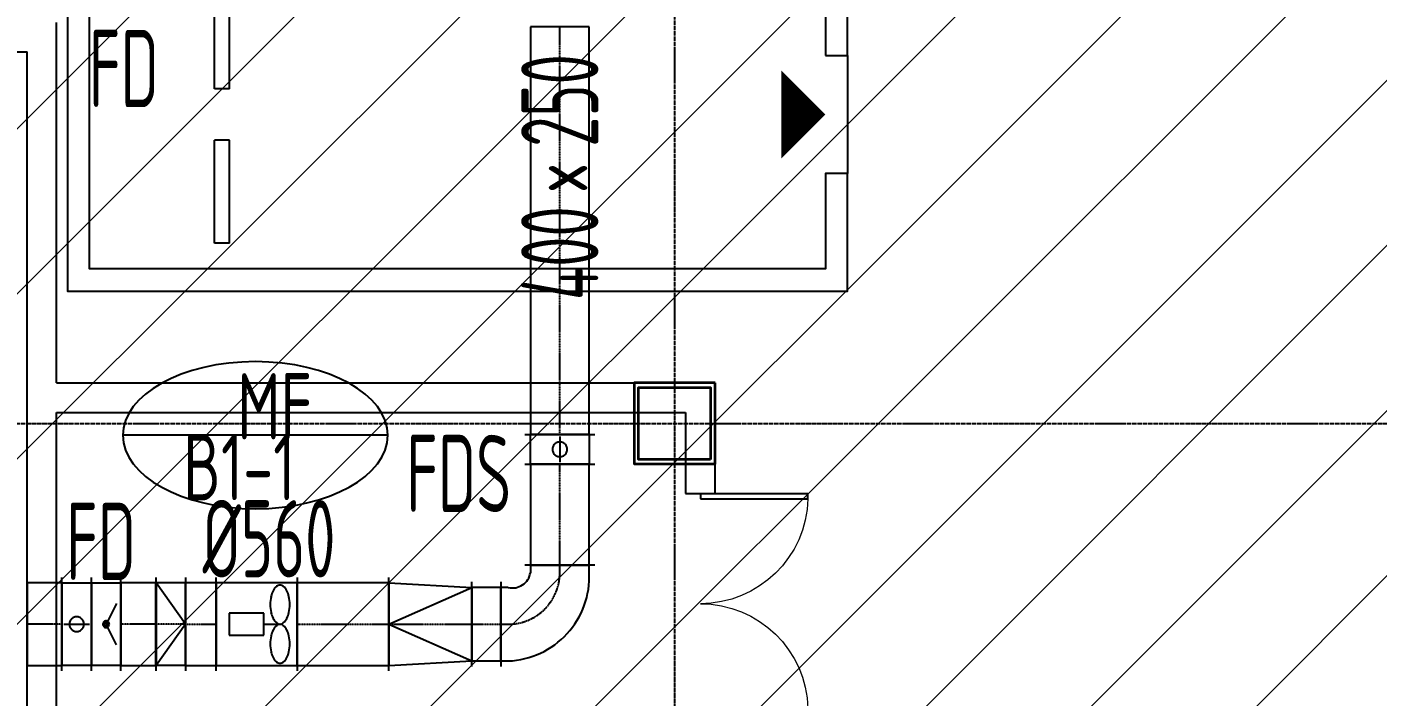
# Model space of a CAD drawing. Extents: x -20827274 to 1300756471, y -549375 to 3431892.
# Drawn here: x -27009 to -17836, y -222113 to -217566 of the extents above; entities that cross this region are included whole.
import ezdxf

# ---------------------------------------------------------------- set-up
doc = ezdxf.new("R2010")
doc.units = 0
doc.header["$LTSCALE"] = 10
for name, pattern in [('CENTER2', [1.125, 0.75, -0.125, 0.125, -0.125]), ('暖附图底图$0$DASH', [0.35, 0.25, -0.1]), ('暖附图底图$0$DOTE', [2.42, 2, -0.2, 0.02, -0.2])]:
    doc.linetypes.add(name, pattern=pattern)
for name, color, linetype in [('1-zs', 3, 'Continuous'), ('1-标注暖通', 4, 'Continuous'), ('DUCT-送风中心线', 5, 'CENTER2'), ('DUCT-送风标注', 3, 'Continuous'), ('DUCT-送风法兰', 2, 'Continuous'), ('DUCT-送风管', 4, 'Continuous'), ('DUCT-送风管端线', 2, 'Continuous'), ('DUCT-送风管设备', 7, 'Continuous'), ('DUCT-送风阀门', 7, 'Continuous'), ('H-暖通设备', 181, 'Continuous'), ('暖附图底图$0$00-停车位', 8, 'Continuous'), ('暖附图底图$0$1-标注暖通', 8, 'Continuous'), ('暖附图底图$0$A-WALL', 8, 'Continuous'), ('暖附图底图$0$DOOR_FIRE', 8, 'Continuous'), ('暖附图底图$0$DOTE', 8, 'Continuous')]:
    doc.layers.add(name, color=color, linetype=linetype)
doc.layers.add('F-非人防区', color=105, linetype='Continuous', lineweight=15)
doc.layers.add('暖附图底图$0$钢柱', color=8, linetype='Continuous', lineweight=35)
doc.styles.add('8B2_02', font='tssdeng.shx', dxfattribs={"width": 0.6, "bigfont": 'TSSDCHN.shx'})

# ---------------------------------------------------------------- blocks, each defined once
blk = doc.blocks.new('$轴流风机$00000011')
for p, q in [((-500, 500, 0), (-500, -500, 0)), ((500, 500, 0), (-500, 500, 0)), ((500, -500, 0), (500, 500, 0)), ((-339, 135, 0), (-339, -135, 0)), ((88, 135, 0), (-339, 135, 0)), ((88, -135, 0), (88, 135, 0)), ((88, 0, 0), (288, 0, 0)), ((-339, -135, 0), (88, -135, 0)), ((-500, -500, 0), (500, -500, 0))]:
    blk.add_line(p, q)
for centre, radius, start, end in [((633, 238, 0), 465, 168.1126, 180), ((462, 274, 0), 291, 153.0603, 168.1126), ((355, 329, 0), 170, 129.1821, 153.0603), ((288, 410, 0), 64.8, 90, 129.1821), ((288, 410, 0), 64.8, 50.8179, 90), ((222, 329, 0), 170, 26.9397, 50.8179), ((115, 274, 0), 291, 11.8874, 26.9397), ((-56, 238, 0), 465, 0, 11.8874), ((633, 238, 0), 465, 180, 191.8874), ((-56, 238, 0), 465, 348.1126, 0), ((462, 202, 0), 291, 191.8874, 206.9397), ((355, 148, 0), 170, 206.9397, 230.8179), ((288, 66, 0), 64.8, 230.8179, 270), ((288, 66, 0), 64.8, 270, 309.1821), ((222, 148, 0), 170, 309.1821, 333.0603), ((115, 202, 0), 291, 333.0603, 348.1126), ((633, -238, 0), 465, 168.1126, 180), ((462, -202, 0), 291, 153.0603, 168.1126), ((355, -148, 0), 170, 129.1821, 153.0603), ((288, -66, 0), 64.8, 90, 129.1821), ((288, -66, 0), 64.8, 50.8179, 90), ((222, -148, 0), 170, 26.9397, 50.8179), ((115, -202, 0), 291, 11.8874, 26.9397), ((-56, -238, 0), 465, 0, 11.8874), ((633, -238, 0), 465, 180, 191.8874), ((-56, -238, 0), 465, 348.1126, 0), ((462, -274, 0), 291, 191.8874, 206.9397), ((355, -329, 0), 170, 206.9397, 230.8179), ((288, -410, 0), 64.8, 230.8179, 270), ((288, -410, 0), 64.8, 270, 309.1821), ((222, -329, 0), 170, 309.1821, 333.0603), ((115, -274, 0), 291, 333.0603, 348.1126)]:
    blk.add_arc(centre, radius, start, end)
for p in [(-500, 0, 0), (500, 0, 0)]:
    blk.add_point(p)
blk = doc.blocks.new('暖附图底图$0$车位2400x5300')
at = {"layer": '暖附图底图$0$00-停车位', "color": 251}
for p, q in [((-875, -1000), (-175, -1000)), ((-875, -1100), (-875, -1000)), ((-175, -1100), (-175, -1000)), ((175, -1000), (875, -1000)), ((175, -1100), (175, -1000)), ((875, -1100), (875, -1000)), ((-875, -1100), (-175, -1100)), ((175, -1100), (875, -1100)), ((400, -5300), (-400, -5300))]:
    blk.add_line(p, q, dxfattribs=at)
blk.add_lwpolyline([(400, -5150), (400, -5300), (1200, -5300), (1200, 0), (-1200, 0), (-1200, -5300), (-400, -5300), (-400, -5150), (-1050, -5150), (-1050, -150), (1050, -150), (1050, -5150), (400, -5150)], dxfattribs=at)
blk.add_lwpolyline([(0, -5150, 0, 600, 0), (0, -4850, 600, 600, 0)], format="xyseb", dxfattribs=at)
blk = doc.blocks.new('暖附图底图$0$A$C00330F2E')
at = {"layer": '暖附图底图$0$钢柱', "color": 4, "lineweight": 35}
for points in [[(49725, -45050), (49175, -45050), (49175, -45600), (49725, -45600)], [(49695, -45570), (49205, -45570), (49205, -45080), (49695, -45080)]]:
    blk.add_lwpolyline(points, close=True, dxfattribs=at)
blk = doc.blocks.new('暖附图底图$0$$DorLib2D$00000002')
for p, q in [((-0.5, 0), (-0.5, 0.4875)), ((-0.475, 0.4875), (-0.5, 0.4875)), ((-0.475, 0), (-0.475, 0.4875)), ((0.475, 0), (0.475, 0.4875)), ((0.475, 0.4875), (0.5, 0.4875)), ((0.5, 0), (0.5, 0.4875)), ((-0.5, 0), (-0.475, 0)), ((0.5, 0), (0.475, 0))]:
    blk.add_line(p, q)
at = {"lineweight": 13}
for centre, start, end in [((-0.4875, 0), 0, 88.53072), ((0.4875, 0), 91.46928, 180)]:
    blk.add_arc(centre, 0.4875, start, end, dxfattribs=at)
blk = doc.blocks.new('暖附图底图$0$AFSFCS')
at = {"layer": '暖附图底图$0$A-WALL'}
for p, q in [((-26808.6, -219985.4), (-26808.6, -217535.4)), ((-31633.6, -217735.4), (-27008.6, -217735.4)), ((-27008.6, -220085.4), (-27008.6, -217735.4)), ((-26808.6, -219985.4), (-22333.6, -219985.4)), ((-22333.6, -220735.4), (-22333.6, -219985.4)), ((-27008.6, -223390.4), (-27008.6, -220085.4)), ((-26808.6, -220185.4), (-22533.6, -220185.4)), ((-26808.6, -223390.4), (-26808.6, -220185.4)), ((-22533.6, -220185.4), (-22533.6, -220735.4)), ((-22533.6, -220735.4), (-22333.6, -220735.4))]:
    blk.add_line(p, q, dxfattribs=at)
at = {"layer": '暖附图底图$0$DOTE', "color": 16, "linetype": '暖附图底图$0$DOTE', "ltscale": 1.5}
for p, q in [((-22608.6, -155629.3), (-22608.6, -385768.2)), ((-113117.3, -220260.4), (10791.4, -220260.4))]:
    blk.add_line(p, q, dxfattribs=at)
blk.add_blockref('暖附图底图$0$A$C00330F2E', (-72058.6, -174935.4))
at = {"layer": '暖附图底图$0$00-停车位', "rotation": 90}
blk.add_blockref('暖附图底图$0$车位2400x5300', (-26733.6, -218160.4), dxfattribs=at)
at = {"layer": '暖附图底图$0$DOOR_FIRE', "xscale": 1500, "yscale": -1500, "zscale": 200, "rotation": 90.00000000001198}
blk.add_blockref('暖附图底图$0$$DorLib2D$00000002', (-22433.6, -221485.4), dxfattribs=at)
blk = doc.blocks.new('暖附图底图')
at = {"layer": '暖附图底图$0$1-标注暖通', "linetype": '暖附图底图$0$DASH'}
blk.add_blockref('暖附图底图$0$AFSFCS', (500000, 0), dxfattribs=at)

msp = doc.modelspace()

# ---------------------------------------------------------------- hatches: boundary and pattern name
at = {"layer": 'F-非人防区'}
h = msp.add_hatch(dxfattribs=at)
h.set_pattern_fill('ANSI31', color=8, scale=500)
h.set_pattern_definition([(45, (-67108.6, 126739.6), (-561.266, 561.266), [])])
edge = h.paths.add_edge_path()
edge.add_line((26041.4, -160910.4), (26041.4, -174910.4))
edge.add_line((26041.4, -174910.4), (44466.4, -174910.4))
edge.add_line((44466.4, -174910.4), (44466.4, -230535.4))
edge.add_line((44466.4, -230535.4), (29591.4, -230535.4))
edge.add_line((29591.4, -230535.4), (29591.4, -228585.4))
edge.add_line((29591.4, -228585.4), (32466.4, -228585.4))
edge.add_line((32466.4, -228585.4), (32466.4, -223185.4))
edge.add_line((32466.4, -223185.4), (6116.4, -223185.4))
edge.add_line((6116.4, -223185.4), (6116.4, -236210.4))
edge.add_line((6116.4, -236210.4), (5916.4, -236210.4))
edge.add_line((5916.4, -236210.4), (5921.1, -289912.2))
edge.add_line((5921.1, -289912.2), (35191.4, -289912.2))
edge.add_line((35191.4, -289912.2), (35191.4, -296310.4))
edge.add_line((35191.4, -296310.4), (35041.4, -296310.4))
edge.add_line((35041.4, -296310.4), (35041.4, -296910.4))
edge.add_line((35041.4, -296910.4), (35641.4, -296910.4))
edge.add_line((35641.4, -296910.4), (44736.4, -305099.6))
edge.add_line((44736.4, -305099.6), (22456.5, -329844))
edge.add_line((22456.5, -329844), (22456.5, -340006.4))
edge.add_line((22456.5, -340006.4), (-13248.1, -379660.4))
edge.add_line((-13248.1, -379660.4), (-90108.6, -379660.4))
edge.add_line((-90108.6, -379660.4), (-90108.6, -373660.4))
edge.add_line((-90108.6, -373660.4), (-91358.6, -373660.4))
edge.add_arc((-91358.6, -361660.4), 12000, 180, 270, ccw=False)
edge.add_line((-103358.6, -361660.4), (-103358.6, -333450.4))
edge.add_line((-103358.6, -333450.4), (-95358.6, -333436.6))
edge.add_line((-95358.6, -333436.6), (-95358.6, -160610.4))
edge.add_line((-95358.6, -160610.4), (-86333.4, -160610.4))
edge.add_line((-86333.4, -160610.4), (-86333.6, -149790))
edge.add_line((-86333.6, -149790), (-73433.4, -149790))
edge.add_line((-73433.4, -149790), (-73433.4, -160610.4))
edge.add_line((-73433.4, -160610.4), (26041.4, -160910.4))

# ---------------------------------------------------------------- linework, layer by layer
at = {"layer": 'DUCT-送风中心线'}
for p, q in [((-23388.5, -220336), (-23388.5, -217565.6)), ((-23388.5, -221224.6), (-23388.5, -220536.4)), ((-23388.5, -221274.8), (-23388.5, -221224.8)), ((-26771.5, -221624.8), (-27008.6, -221624.8)), ((-26132.3, -221624.8), (-26370.9, -221624.8)), ((-25932.1, -221624.8), (-26132.1, -221624.8)), ((-25931.9, -221624.8), (-25724, -221624.8)), ((-25723.8, -221624.8), (-25723.6, -221624.8)), ((-25173, -221624.8), (-25173.2, -221624.8)), ((-25172.8, -221624.8), (-24551, -221624.8)), ((-24550.8, -221624.8), (-23985.8, -221624.8)), ((-23985.6, -221624.8), (-23788.7, -221624.8)), ((-23788.5, -221624.8), (-23738.5, -221624.8))]:
    msp.add_line(p, q, dxfattribs=at)
msp.add_arc((-23738.5, -221274.8), 350, 270, 0, dxfattribs=at)
at = {"layer": 'DUCT-送风法兰'}
for p, q in [((-23626, -220336.1), (-23151, -220336.1)), ((-23626, -220536.3), (-23151, -220536.3)), ((-23151, -221224.7), (-23626, -221224.7)), ((-26771.4, -221942.3), (-26771.4, -221307.3)), ((-26571.2, -221942.3), (-26571.2, -221307.3)), ((-26371, -221942.3), (-26371, -221307.3)), ((-26132.2, -221307.3), (-26132.2, -221942.3)), ((-25932, -221307.3), (-25932, -221942.3)), ((-25723.9, -221942.3), (-25723.9, -221307.3)), ((-25172.9, -221307.3), (-25172.9, -221942.3)), ((-24550.9, -221942.3), (-24550.9, -221307.3)), ((-23985.7, -221912.3), (-23985.7, -221337.3)), ((-23788.6, -221337.3), (-23788.6, -221912.3))]:
    msp.add_line(p, q, dxfattribs=at)
at = {"layer": 'DUCT-送风法兰', "color": 18, "true_color": 0x000000}
for p in [(-23388.5, -217565.6, 500), (-23388.5, -220336, 500), (-23388.5, -220336.2, 500), (-23388.5, -220536.2, 500), (-23388.5, -220536.4, 500), (-23388.5, -221224.6, 500), (-23388.5, -221224.8, 500), (-26771.5, -221624.8, 500), (-26771.3, -221624.8, 500), (-26571.3, -221624.8, 500), (-26571.1, -221624.8, 500), (-26371.1, -221624.8, 500), (-26370.9, -221624.8, 500), (-26132.3, -221624.8, 500), (-26132.1, -221624.8, 500), (-25932.1, -221624.8, 500), (-25931.9, -221624.8, 500), (-25724, -221624.8, 500), (-25723.8, -221624.8, 500), (-25173, -221624.8, 500), (-25172.8, -221624.8, 500), (-24551, -221624.8, 500), (-24550.8, -221624.8, 500), (-23985.8, -221624.8, 500), (-23985.6, -221624.8, 500), (-23788.7, -221624.8, 500), (-23788.5, -221624.8, 500)]:
    msp.add_point(p, dxfattribs=at)
at = {"layer": 'DUCT-送风管'}
for p, q in [((-23188.5, -217565.6), (-23588.5, -217565.6)), ((-23588.5, -217565.6), (-23588.5, -220336)), ((-23188.5, -220336), (-23188.5, -217565.6)), ((-23588.5, -220336), (-23188.5, -220336)), ((-23588.5, -220536.2), (-23588.5, -220336.2)), ((-23188.5, -220336.2), (-23188.5, -220536.2)), ((-23188.5, -220536.4), (-23588.5, -220536.4)), ((-23588.5, -220536.4), (-23588.5, -221224.6)), ((-23188.5, -221224.6), (-23188.5, -220536.4)), ((-23588.5, -221224.6), (-23188.5, -221224.6)), ((-23588.5, -221224.8), (-23588.5, -221274.8)), ((-23188.5, -221274.8), (-23188.5, -221224.8)), ((-26771.5, -221344.8), (-27008.6, -221344.8)), ((-27008.6, -221344.8), (-27008.6, -221904.8)), ((-26771.5, -221904.8), (-26771.5, -221344.8)), ((-26771.3, -221344.8), (-26571.3, -221344.8)), ((-26571.1, -221344.8), (-26371.1, -221344.8)), ((-26132.3, -221344.8), (-26370.9, -221344.8)), ((-26370.9, -221344.8), (-26370.9, -221904.8)), ((-26132.3, -221904.8), (-26132.3, -221344.8)), ((-25932.1, -221344.8), (-26132.1, -221344.8)), ((-25932.1, -221624.8), (-26132.1, -221344.8)), ((-25724, -221344.8), (-25931.9, -221344.8)), ((-25931.9, -221344.8), (-25931.9, -221904.8)), ((-25724, -221904.8), (-25724, -221344.8)), ((-25723.8, -221344.8), (-25723.6, -221344.8)), ((-25173, -221344.8), (-25173.2, -221344.8)), ((-24551, -221344.8), (-25172.8, -221344.8)), ((-25172.8, -221344.8), (-25172.8, -221904.8)), ((-24551, -221904.8), (-24551, -221344.8)), ((-24550.8, -221344.8), (-23985.8, -221374.8)), ((-24550.8, -221624.8), (-23985.8, -221374.8)), ((-23788.7, -221374.8), (-23985.6, -221374.8)), ((-23985.6, -221374.8), (-23985.6, -221874.8)), ((-23788.7, -221874.8), (-23788.7, -221374.8)), ((-23738.5, -221374.8), (-23788.5, -221374.8)), ((-25932.1, -221624.8), (-26132.1, -221904.8)), ((-24550.8, -221624.8), (-23985.8, -221874.8)), ((-24550.8, -221904.8), (-23985.8, -221874.8)), ((-23985.6, -221874.8), (-23788.7, -221874.8)), ((-23788.5, -221874.8), (-23738.5, -221874.8)), ((-27008.6, -221904.8), (-26771.5, -221904.8)), ((-26571.3, -221904.8), (-26771.3, -221904.8)), ((-26371.1, -221904.8), (-26571.1, -221904.8)), ((-26370.9, -221904.8), (-26132.3, -221904.8)), ((-25932.1, -221904.8), (-26132.1, -221904.8)), ((-25931.9, -221904.8), (-25724, -221904.8)), ((-25723.8, -221904.8), (-25723.6, -221904.8)), ((-25173, -221904.8), (-25173.2, -221904.8)), ((-25172.8, -221904.8), (-24551, -221904.8))]:
    msp.add_line(p, q, dxfattribs=at)
for centre, radius, start, end in [((-23762.1, -221301.1), 574.2, 272.35911, 2.62), ((-23709.1, -221256.4), 122, 256.05287, 351.32726)]:
    msp.add_arc(centre, radius, start, end, dxfattribs=at)
at = {"layer": 'DUCT-送风管', "color": 18, "true_color": 0x000000}
for p in [(-23388.5, -221224.8, 500), (-26132.1, -221624.8, 500), (-25932.1, -221624.8, 500), (-25723.8, -221624.8, 500), (-25723.6, -221624.8, 500), (-25173.2, -221624.8, 500), (-25173, -221624.8, 500), (-24550.8, -221624.8, 500), (-23985.8, -221624.8, 500), (-23788.5, -221624.8, 500)]:
    msp.add_point(p, dxfattribs=at)
at = {"layer": 'DUCT-送风管端线'}
for p, q in [((-23188.5, -220336.2), (-23588.5, -220336.2)), ((-23188.5, -220536.2), (-23588.5, -220536.2)), ((-23188.5, -221224.8), (-23588.5, -221224.8)), ((-26771.3, -221344.8), (-26771.3, -221904.8)), ((-26571.3, -221344.8), (-26571.3, -221904.8)), ((-26571.1, -221344.8), (-26571.1, -221904.8)), ((-26371.1, -221344.8), (-26371.1, -221904.8)), ((-26132.1, -221344.8), (-26132.1, -221904.8)), ((-25932.1, -221904.8), (-25932.1, -221344.8)), ((-25723.8, -221344.8), (-25723.8, -221904.8)), ((-25723.6, -221904.8), (-25723.6, -221344.8)), ((-25173.2, -221344.8), (-25173.2, -221904.8)), ((-25173, -221904.8), (-25173, -221344.8)), ((-24550.8, -221344.8), (-24550.8, -221904.8)), ((-23985.8, -221874.8), (-23985.8, -221374.8)), ((-23788.5, -221874.8), (-23788.5, -221374.8))]:
    msp.add_line(p, q, dxfattribs=at)
at = {"layer": 'DUCT-送风阀门'}
for p, q in [((-23433.7, -220414.9), (-23436, -220420.7)), ((-23430.7, -220409.4), (-23433.7, -220414.9)), ((-23427, -220404.3), (-23430.7, -220409.4)), ((-23422.7, -220399.7), (-23427, -220404.3)), ((-23417.8, -220395.7), (-23422.7, -220399.7)), ((-23412.5, -220392.4), (-23417.8, -220395.7)), ((-23406.9, -220389.7), (-23412.5, -220392.4)), ((-23400.9, -220387.8), (-23406.9, -220389.7)), ((-23394.7, -220386.6), (-23400.9, -220387.8)), ((-23388.5, -220386.2), (-23394.7, -220386.6)), ((-23388.5, -220348.7), (-23388.5, -220523.7)), ((-23382.2, -220386.6), (-23388.5, -220386.2)), ((-23376, -220387.8), (-23382.2, -220386.6)), ((-23370.1, -220389.7), (-23376, -220387.8)), ((-23364.4, -220392.4), (-23370.1, -220389.7)), ((-23359.1, -220395.7), (-23364.4, -220392.4)), ((-23354.2, -220399.7), (-23359.1, -220395.7)), ((-23349.9, -220404.3), (-23354.2, -220399.7)), ((-23346.2, -220409.4), (-23349.9, -220404.3)), ((-23343.2, -220414.9), (-23346.2, -220409.4)), ((-23340.9, -220420.7), (-23343.2, -220414.9)), ((-23437.6, -220426.8), (-23438.4, -220433)), ((-23438.4, -220433), (-23438.4, -220439.3)), ((-23438.4, -220439.3), (-23437.6, -220445.6)), ((-23436, -220420.7), (-23437.6, -220426.8)), ((-23437.6, -220445.6), (-23436, -220451.6)), ((-23436, -220451.6), (-23433.7, -220457.5)), ((-23433.7, -220457.5), (-23430.7, -220463)), ((-23430.7, -220463), (-23427, -220468.1)), ((-23427, -220468.1), (-23422.7, -220472.6)), ((-23422.7, -220472.6), (-23417.8, -220476.6)), ((-23417.8, -220476.6), (-23412.5, -220480)), ((-23412.5, -220480), (-23406.9, -220482.7)), ((-23406.9, -220482.7), (-23400.9, -220484.6)), ((-23400.9, -220484.6), (-23394.7, -220485.8)), ((-23394.7, -220485.8), (-23388.5, -220486.2)), ((-23388.5, -220486.2), (-23382.2, -220485.8)), ((-23382.2, -220485.8), (-23376, -220484.6)), ((-23376, -220484.6), (-23370.1, -220482.7)), ((-23370.1, -220482.7), (-23364.4, -220480)), ((-23364.4, -220480), (-23359.1, -220476.6)), ((-23359.1, -220476.6), (-23354.2, -220472.6)), ((-23354.2, -220472.6), (-23349.9, -220468.1)), ((-23349.9, -220468.1), (-23346.2, -220463)), ((-23346.2, -220463), (-23343.2, -220457.5)), ((-23343.2, -220457.5), (-23340.9, -220451.6)), ((-23339.3, -220426.8), (-23340.9, -220420.7)), ((-23340.9, -220451.6), (-23339.3, -220445.6)), ((-23338.6, -220433), (-23339.3, -220426.8)), ((-23339.3, -220445.6), (-23338.6, -220439.3)), ((-23338.6, -220439.3), (-23338.6, -220433)), ((-26401.1, -221484.8), (-26471.1, -221624.8)), ((-26717.8, -221606.4), (-26719.8, -221612.4)), ((-26715.2, -221600.8), (-26717.8, -221606.4)), ((-26711.8, -221595.4), (-26715.2, -221600.8)), ((-26707.8, -221590.6), (-26711.8, -221595.4)), ((-26703.2, -221586.3), (-26707.8, -221590.6)), ((-26698.1, -221582.6), (-26703.2, -221586.3)), ((-26692.6, -221579.6), (-26698.1, -221582.6)), ((-26686.8, -221577.3), (-26692.6, -221579.6)), ((-26680.7, -221575.7), (-26686.8, -221577.3)), ((-26674.5, -221574.9), (-26680.7, -221575.7)), ((-26668.2, -221574.9), (-26674.5, -221574.9)), ((-26662, -221575.7), (-26668.2, -221574.9)), ((-26655.9, -221577.3), (-26662, -221575.7)), ((-26650.1, -221579.6), (-26655.9, -221577.3)), ((-26644.6, -221582.6), (-26650.1, -221579.6)), ((-26639.5, -221586.3), (-26644.6, -221582.6)), ((-26634.9, -221590.6), (-26639.5, -221586.3)), ((-26630.9, -221595.4), (-26634.9, -221590.6)), ((-26627.5, -221600.8), (-26630.9, -221595.4)), ((-26624.9, -221606.4), (-26627.5, -221600.8)), ((-26622.9, -221612.4), (-26624.9, -221606.4)), ((-26484.5, -221607.2), (-26487.5, -221609.9)), ((-26481, -221605), (-26484.5, -221607.2)), ((-26477.2, -221603.5), (-26481, -221605)), ((-26473.2, -221602.8), (-26477.2, -221603.5)), ((-26469.1, -221602.8), (-26473.2, -221602.8)), ((-26465.1, -221603.5), (-26469.1, -221602.8)), ((-26461.3, -221605), (-26465.1, -221603.5)), ((-26457.8, -221607.2), (-26461.3, -221605)), ((-26454.8, -221609.9), (-26457.8, -221607.2)), ((-26758.8, -221624.8), (-26583.8, -221624.8)), ((-26721, -221618.6), (-26721.3, -221624.8)), ((-26721.3, -221624.8), (-26721, -221631.1)), ((-26719.8, -221612.4), (-26721, -221618.6)), ((-26721, -221631.1), (-26719.8, -221637.3)), ((-26719.8, -221637.3), (-26717.8, -221643.2)), ((-26717.8, -221643.2), (-26715.2, -221648.9)), ((-26715.2, -221648.9), (-26711.8, -221654.2)), ((-26711.8, -221654.2), (-26707.8, -221659.1)), ((-26707.8, -221659.1), (-26703.2, -221663.4)), ((-26703.2, -221663.4), (-26698.1, -221667.1)), ((-26698.1, -221667.1), (-26692.6, -221670.1)), ((-26692.6, -221670.1), (-26686.8, -221672.4)), ((-26686.8, -221672.4), (-26680.7, -221674)), ((-26680.7, -221674), (-26674.5, -221674.7)), ((-26674.5, -221674.7), (-26668.2, -221674.7)), ((-26668.2, -221674.7), (-26662, -221674)), ((-26662, -221674), (-26655.9, -221672.4)), ((-26655.9, -221672.4), (-26650.1, -221670.1)), ((-26650.1, -221670.1), (-26644.6, -221667.1)), ((-26644.6, -221667.1), (-26639.5, -221663.4)), ((-26639.5, -221663.4), (-26634.9, -221659.1)), ((-26634.9, -221659.1), (-26630.9, -221654.2)), ((-26630.9, -221654.2), (-26627.5, -221648.9)), ((-26627.5, -221648.9), (-26624.9, -221643.2)), ((-26624.9, -221643.2), (-26622.9, -221637.3)), ((-26621.7, -221618.6), (-26622.9, -221612.4)), ((-26622.9, -221637.3), (-26621.7, -221631.1)), ((-26621.3, -221624.8), (-26621.7, -221618.6)), ((-26621.7, -221631.1), (-26621.3, -221624.8)), ((-26492.9, -221620.8), (-26493.3, -221624.8)), ((-26493.3, -221624.8), (-26492.9, -221628.9)), ((-26491.8, -221616.8), (-26492.9, -221620.8)), ((-26492.9, -221628.9), (-26491.8, -221632.8)), ((-26490, -221613.2), (-26491.8, -221616.8)), ((-26491.8, -221632.8), (-26490, -221636.5)), ((-26487.5, -221609.9), (-26490, -221613.2)), ((-26490, -221636.5), (-26487.5, -221639.8)), ((-26487.5, -221639.8), (-26484.5, -221642.5)), ((-26485.9, -221621.9), (-26486.2, -221624.8)), ((-26486.2, -221624.8), (-26485.9, -221627.8)), ((-26485, -221619.1), (-26485.9, -221621.9)), ((-26485.9, -221627.8), (-26485, -221630.6)), ((-26483.6, -221616.5), (-26485, -221619.1)), ((-26485, -221630.6), (-26483.6, -221633.2)), ((-26484.5, -221642.5), (-26481, -221644.7)), ((-26481.8, -221614.2), (-26483.6, -221616.5)), ((-26483.6, -221633.2), (-26481.8, -221635.4)), ((-26481.7, -221622.7), (-26481.9, -221624.8)), ((-26481.9, -221624.8), (-26481.7, -221626.9)), ((-26479.5, -221612.4), (-26481.8, -221614.2)), ((-26481.8, -221635.4), (-26479.5, -221637.3)), ((-26481.1, -221620.7), (-26481.7, -221622.7)), ((-26481.7, -221626.9), (-26481.1, -221628.9)), ((-26480.1, -221618.9), (-26481.1, -221620.7)), ((-26481.1, -221628.9), (-26480.1, -221630.8)), ((-26481, -221644.7), (-26477.2, -221646.2)), ((-26478.7, -221617.2), (-26480.1, -221618.9)), ((-26480.1, -221630.8), (-26478.7, -221632.4)), ((-26476.9, -221611), (-26479.5, -221612.4)), ((-26479.5, -221637.3), (-26476.9, -221638.7)), ((-26477.1, -221615.9), (-26478.7, -221617.2)), ((-26478.7, -221632.4), (-26477.1, -221633.8)), ((-26477.2, -221646.2), (-26473.2, -221646.9)), ((-26475.3, -221614.9), (-26477.1, -221615.9)), ((-26477.1, -221633.8), (-26475.3, -221634.8)), ((-26474.1, -221610.1), (-26476.9, -221611)), ((-26476.9, -221638.7), (-26474.1, -221639.6)), ((-26473.2, -221614.3), (-26475.3, -221614.9)), ((-26475.3, -221634.8), (-26473.2, -221635.4)), ((-26471.1, -221609.8), (-26474.1, -221610.1)), ((-26474.1, -221639.6), (-26471.1, -221639.8)), ((-26471.1, -221614.1), (-26473.2, -221614.3)), ((-26473.2, -221635.4), (-26471.1, -221635.6)), ((-26473.2, -221646.9), (-26469.1, -221646.9)), ((-26468.2, -221610.1), (-26471.1, -221609.8)), ((-26469.1, -221614.3), (-26471.1, -221614.1)), ((-26401.1, -221764.8), (-26471.1, -221624.8)), ((-26471.1, -221635.6), (-26469.1, -221635.4)), ((-26471.1, -221639.8), (-26468.2, -221639.6)), ((-26467, -221614.9), (-26469.1, -221614.3)), ((-26469.1, -221635.4), (-26467, -221634.8)), ((-26469.1, -221646.9), (-26465.1, -221646.2)), ((-26465.4, -221611), (-26468.2, -221610.1)), ((-26468.2, -221639.6), (-26465.4, -221638.7)), ((-26465.2, -221615.9), (-26467, -221614.9)), ((-26467, -221634.8), (-26465.2, -221633.8)), ((-26462.8, -221612.4), (-26465.4, -221611)), ((-26465.4, -221638.7), (-26462.8, -221637.3)), ((-26463.6, -221617.2), (-26465.2, -221615.9)), ((-26465.2, -221633.8), (-26463.6, -221632.4)), ((-26465.1, -221646.2), (-26461.3, -221644.7)), ((-26462.2, -221618.9), (-26463.6, -221617.2)), ((-26463.6, -221632.4), (-26462.2, -221630.8)), ((-26460.5, -221614.2), (-26462.8, -221612.4)), ((-26462.8, -221637.3), (-26460.5, -221635.4)), ((-26461.2, -221620.7), (-26462.2, -221618.9)), ((-26462.2, -221630.8), (-26461.2, -221628.9)), ((-26461.3, -221644.7), (-26457.8, -221642.5)), ((-26460.6, -221622.7), (-26461.2, -221620.7)), ((-26461.2, -221628.9), (-26460.6, -221626.9)), ((-26460.4, -221624.8), (-26460.6, -221622.7)), ((-26460.6, -221626.9), (-26460.4, -221624.8)), ((-26458.7, -221616.5), (-26460.5, -221614.2)), ((-26460.5, -221635.4), (-26458.7, -221633.2)), ((-26457.3, -221619.1), (-26458.7, -221616.5)), ((-26458.7, -221633.2), (-26457.3, -221630.6)), ((-26457.8, -221642.5), (-26454.8, -221639.8)), ((-26456.4, -221621.9), (-26457.3, -221619.1)), ((-26457.3, -221630.6), (-26456.4, -221627.8)), ((-26456.1, -221624.8), (-26456.4, -221621.9)), ((-26456.4, -221627.8), (-26456.1, -221624.8)), ((-26452.3, -221613.2), (-26454.8, -221609.9)), ((-26454.8, -221639.8), (-26452.3, -221636.5)), ((-26450.5, -221616.8), (-26452.3, -221613.2)), ((-26452.3, -221636.5), (-26450.5, -221632.8)), ((-26449.4, -221620.8), (-26450.5, -221616.8)), ((-26450.5, -221632.8), (-26449.4, -221628.9)), ((-26449, -221624.8), (-26449.4, -221620.8)), ((-26449.4, -221628.9), (-26449, -221624.8))]:
    msp.add_line(p, q, dxfattribs=at)
at = {"layer": 'H-暖通设备', "linetype": 'Continuous'}
msp.add_line((-24556.9, -220340.3), (-26356.9, -220340.3), dxfattribs=at)
at = {"layer": 'H-暖通设备', "linetype": 'Continuous', "extrusion": (0, 0, -1)}
msp.add_ellipse((-25456.9, -220340.3), major_axis=(-900, 0), ratio=0.555556, dxfattribs=at)

# ---------------------------------------------------------------- block references
at = {"layer": '1-zs'}
msp.add_blockref('暖附图底图', (-500000, 0), dxfattribs=at)
at = {"layer": 'DUCT-送风管设备', "xscale": 0.55, "yscale": 0.56, "zscale": 560}
msp.add_blockref('$轴流风机$00000011', (-25448.4, -221624.8, 500), dxfattribs=at)

# ---------------------------------------------------------------- texts
at = {"layer": '1-标注暖通', "style": '8B2_02', "width": 0.6}
for s, p in [('FD', (-26587.5, -218110.3)), ('FDS', (-24431.4, -220862.6)), ('FD', (-26742.8, -221324.8))]:
    msp.add_text(s, height=525, dxfattribs=at).set_placement(p)
at = {"layer": 'DUCT-送风标注', "style": '8B2_02', "width": 0.6}
for s, p in [('250', (-23126, -218379.9, 500)), ('×', (-23126, -218694.9, 500)), ('400', (-23126, -219421.8, 500))]:
    msp.add_text(s, height=525, rotation=90, dxfattribs=at).set_placement(p)
msp.add_text('%%C560', height=525, dxfattribs=at).set_placement((-25815.4, -221306.7, 500))
at = {"layer": 'H-暖通设备', "linetype": 'Continuous', "style": '8B2_02', "width": 0.7}
for s, p in [('MF', (-25579.7, -220368.2)), ('B1-1', (-25947.1, -220782.7))]:
    msp.add_text(s, height=450, dxfattribs=at).set_placement(p)

doc.saveas('drawing.dxf')
